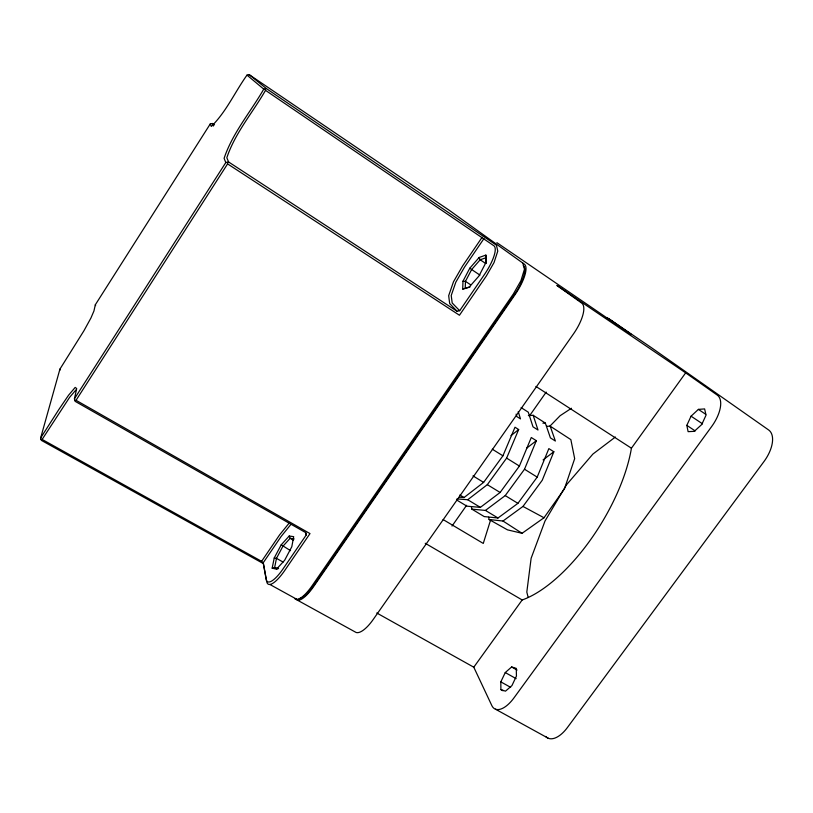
<?xml version="1.0" encoding="UTF-8"?>
<svg xmlns="http://www.w3.org/2000/svg" width="813" height="813" viewBox="0 0 813 813"><rect width="100%" height="100%" fill="white"/><g stroke="black" fill="none" stroke-linecap="round" stroke-linejoin="round"><path stroke-width="1.22" d="M485.869 255.089L485.808 262.802L478.898 276.085L469.294 286.979L462.699 289.042L462.983 281.186L469.762 268.239L479.142 257.487L485.869 255.089L486.255 263.473M272.172 568.165L274.215 558.013L281.217 544.822L289.215 536.001L293.676 536.661L291.796 546.753L284.631 560.289L276.481 569.171L272.172 568.165L274.642 567.576L278.574 568.49L276.481 569.171M74.44 398.756L76.707 388.553L75.182 387.415L68.526 395.27L58.831 409.528L40.65 437.953L41.331 440.351L263.453 563.643L266.694 581.559A29.034 8.11 -60.7 0 0 284.845 570.32L309.997 533.592L76.046 400.301L74.735 400.321L74.44 398.756L225.801 162.549L228.595 161.97L457.099 311.277L459.68 310.708L484.436 274.52A28.181 8.221 -56.2 0 0 493.908 245.78L265.516 90.345L265.16 88.922L263.758 89.125L247 75.111C234.937 91.95 226.217 111.93 211.289 126.452L210.272 123.922L212.396 123.495L214.5 124.887M210.272 123.922L95.324 304.773L93.942 310.983L90.924 318.025L83.973 330.698L59.928 369.112L40.65 437.953M490.646 519.873L483.268 543.43L443.115 519.568M471.377 506.702L471.886 509.162L484.202 516.57L497.983 518.003L517.911 503.349L537.19 477.119L548.856 448.603L553.846 451.764L542.241 480.259L522.972 506.438L502.983 521.021L489.121 519.527L488.593 517.22M471.886 509.162L485.432 510.422L505.229 495.595L524.507 469.233L536.336 440.697L531.285 437.506L519.405 466.062L500.117 492.475L480.371 507.373L466.926 506.184L456.591 499.954M456.926 498.897L467.729 499.741L487.322 484.66L506.621 458.115L518.664 429.538L515.005 427.221L502.922 455.808L483.613 482.394L464.06 497.526L459.284 497.17M686.822 425.362L691.06 416.185L698.397 409.386L704.617 408.919L706.04 415.158L701.751 424.508L694.282 431.347L688.113 431.652L686.822 425.362L695.186 430.91M500.828 681.863L505.259 672.554L511.631 666.975L516.275 668.388L516.438 676.091L511.946 685.583L505.483 691.172L500.889 689.587L500.828 681.863L510.645 687.351M263.758 89.125C250.556 112.042 232.538 132.997 224.103 158.322L225.801 162.549M40.914 439.437L42.124 439.427L69.572 397.405L75.934 389.955M265.516 90.345C252.68 112.692 235.008 133.058 226.827 157.763L228.595 161.97M76.046 400.301L227.599 163.891L227.244 162.376M74.735 400.321L75.142 401.337L305.729 532.627L306.247 534.974L283.158 568.724A27.236 7.581 -60.7 0 1 266.166 579.303L263.188 562.83L261.603 561.326L279.611 534.863L289.499 522.657M482.129 237.274L462.627 265.922L453.502 281.745L448.674 295.688L449.68 303.564L457.099 311.277M263.188 562.83L281.217 536.356L290.627 524.761M483.979 238.555L464.467 267.223L455.778 282.274L451.215 295.526L452.201 302.995L459.68 310.708M452.018 526.062L466.621 505.29M529.415 415.982L546.204 392.1M489.121 519.527L507.454 529.842L522.058 533.298L544.009 517.759L564.435 488.847L574.669 458.664L570.858 439.63L550.188 426.164L546.519 426.317M473.786 667.199L522.17 599.974A118.789 51.077 -58.2 0 0 631.427 448.207L685.664 372.862L717.279 395.118A28.221 13.628 -54.5 0 1 711.68 426.5L514.009 697.828A27.347 12.622 -62.8 0 1 491.824 705.572L473.786 667.199L376.765 612.992M549.558 426.52L560.147 415.687L571.448 408.258M510.981 435.636L518.664 429.538M526.641 448.207L536.336 440.697M615.39 437.018L592.901 454.061L566.458 484.843L545.005 521.021L531.123 558.287L526.814 592.077L528.054 596.945M543.084 459.884L553.846 451.764M486.296 257.63L480.168 259.784L471.621 269.56L465.453 281.359L465.229 288.493L462.699 289.042M466.428 288.117L470.036 286.989M265.16 88.922L266.42 88.597L496.448 245.221L497.769 251.146L494.04 262.569L486.387 275.902L459.457 315.241L227.599 163.891M247 75.111L249.225 74.674L449.01 210.12L524.334 264.154A29.827 9.451 -56 0 1 514.863 294.936L313.757 586.407A28.831 8.719 -60.9 0 1 295.546 598.561M528.379 415.585L533.165 415.301L545.33 423.065L550.411 437.892L555.37 441.032L550.188 426.164M542.901 423.177L545.33 423.065M462.983 281.186L465.453 281.359L470.697 284.835M294.194 538.938L290.129 538.318L282.853 546.336L276.471 558.358L274.642 567.576L276.786 568.765M274.215 558.013L276.471 558.358L283.107 562.068M522.972 506.438L544.009 517.759M269.845 584.456L296.989 599.405M297.304 600.106L356.094 632.463A28.384 9.929 -61.4 0 0 373.208 619.486L573.378 334.052A29.339 10.752 -55.6 0 0 581.661 303.066L556.875 285.404L685.664 372.862M495.452 709.18L548.348 738.285M42.124 439.427L261.603 561.326M500.889 689.587L503.084 690.806M505.259 672.554L516.133 678.662M290.566 550.675L281.217 544.822M293.452 540.198L290.129 538.318L289.215 536.001M511.631 666.975L517.078 670.054M425.229 543.277L522.17 599.974M459.853 494.985L464.06 497.526M467.729 499.741L480.371 507.373M485.432 510.422L497.983 518.003M472.983 475.89L483.613 482.394M487.322 484.66L500.117 492.475M505.229 495.595L517.911 503.349M492.292 449.203L502.922 455.808M506.621 458.115L519.405 466.062M524.507 469.233L537.19 477.119M521.113 407.608L528.267 412.171L532.993 426.825L537.993 430.006L533.165 415.301M502.983 521.021L522.058 533.298M535.909 386.429L631.427 448.207M479.965 275.129L469.762 268.239M691.06 416.185L702.544 423.837M485.402 263.3L480.168 259.784L479.142 257.487M698.397 409.386L705.714 414.295M606.234 317.873A22.723 8.821 -55.3 0 1 608.551 318.544L651.315 347.608L768.661 429.996A27.815 14.654 -54 0 1 764.017 461.489L567.403 727.544A26.961 13.577 -63.4 0 1 545.696 736.446M608.551 318.544L631.335 334.59L496.875 242.66M249.225 74.674L266.42 88.597M212.396 123.495L213.453 126.015M59.928 369.112L60.264 369.935M95.324 304.773L95.619 305.617M518.237 411.612L520.472 418.878L516.844 416.571L516.113 414.152M305.607 532.617L306.247 534.974M522.881 263.168L524.456 269.235L520.94 280.688L513.379 293.94L312.243 585.563A28.831 8.689 -60.9 0 1 294.794 598.714M523.277 265.699A27.947 8.862 -56 0 1 514.385 294.54L313.554 585.645A27.022 8.171 -60.9 0 1 299.255 598.602"/></g></svg>
